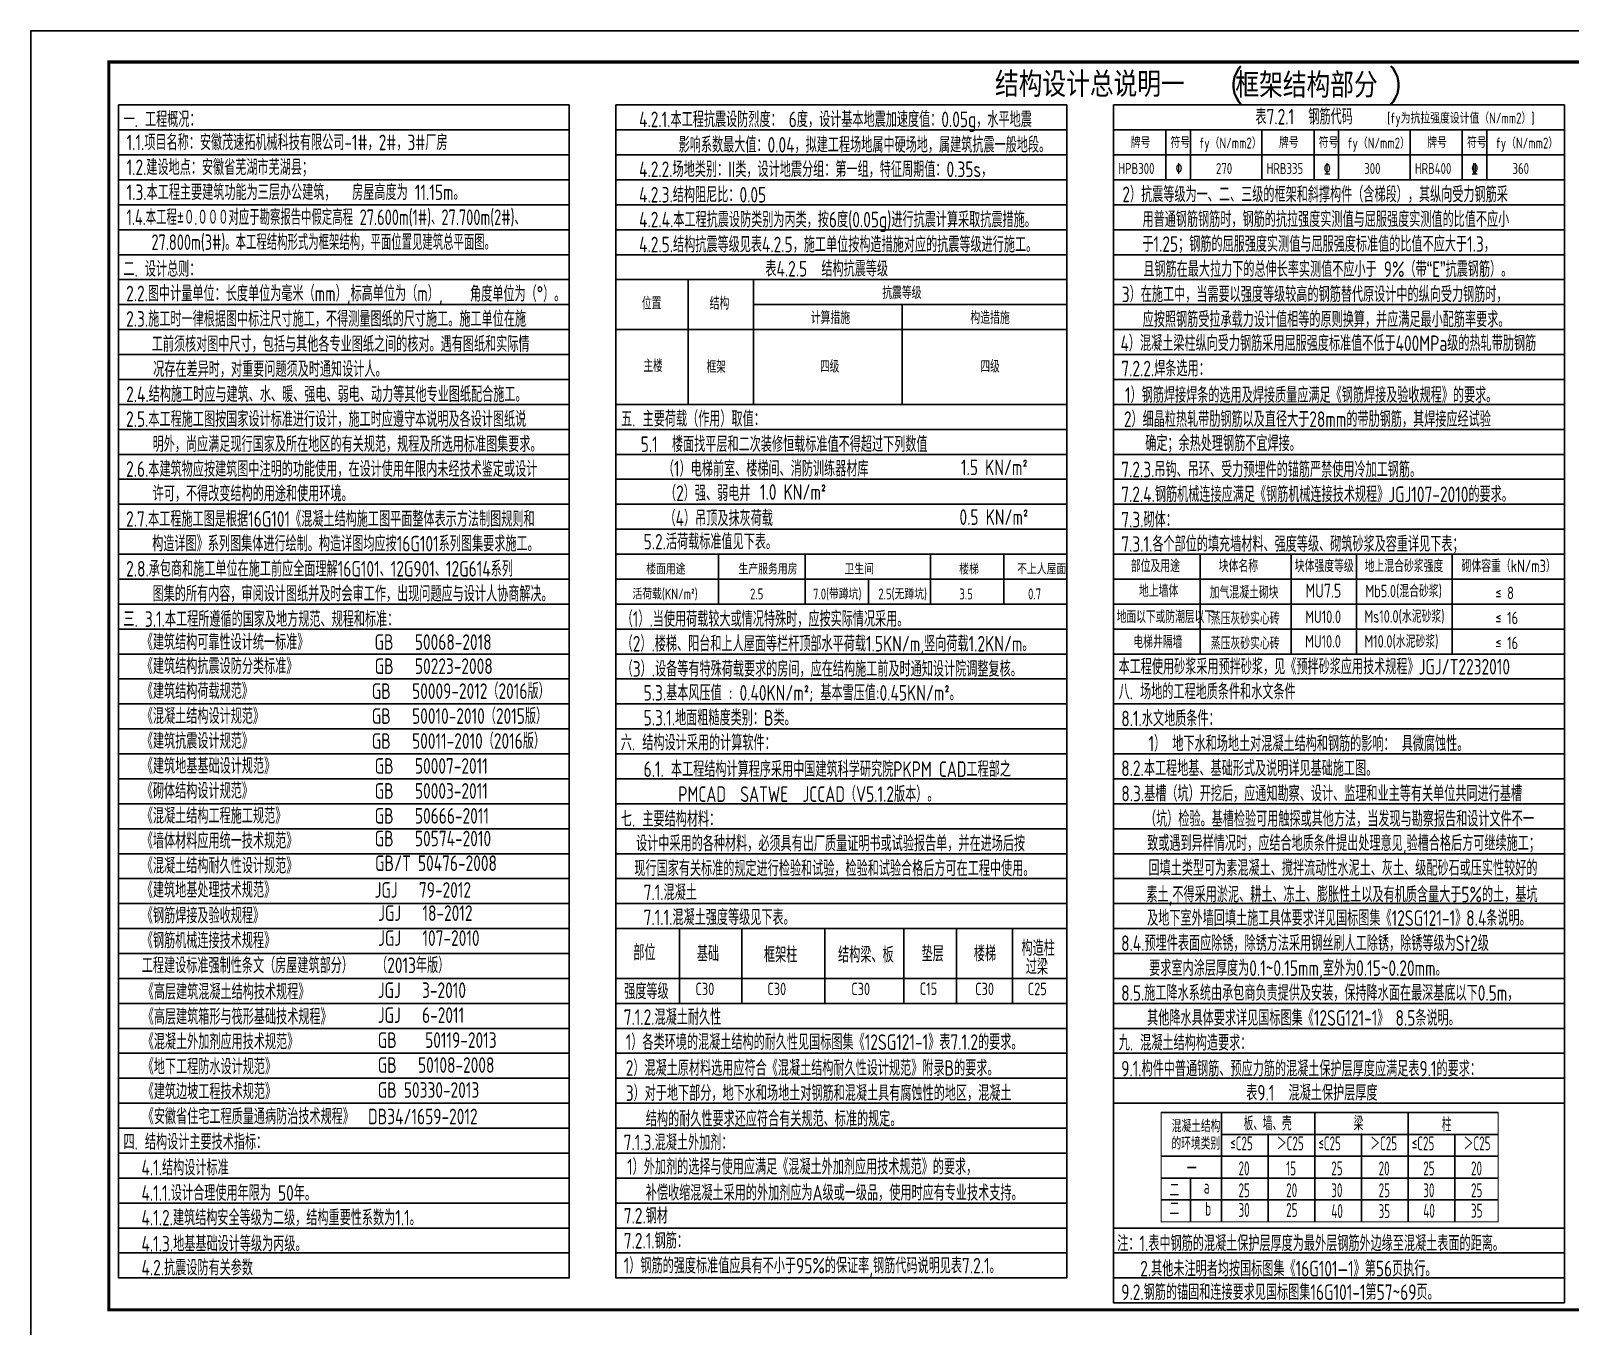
# Model space of a CAD drawing. Extents: x 2506385 to 2810062, y -487803 to -193521.
# Drawn here: x 2558062 to 2607407, y -333264 to -291739 of the extents above; entities that cross this region are included whole.
import ezdxf

# ---------------------------------------------------------------- set-up
doc = ezdxf.new("R2010")
doc.units = 0
doc.header["$LTSCALE"] = 1000
doc.header["$MEASUREMENT"] = 0
for name, color, linetype in [('PUB_TITLE', 4, 'Continuous'), ('TEXT', 7, 'Continuous'), ('结-线', 11, 'Continuous'), ('结-说明', 4, 'Continuous')]:
    doc.layers.add(name, color=color, linetype=linetype)
doc.styles.add('_HTS', font='txt.shx', dxfattribs={"width": 0.8, "bigfont": 'HTS.shx'})
doc.styles.add('TSSD_REIN', font='TSSDENG', dxfattribs={"width": 0.8, "bigfont": 'TSSDCHN'})

msp = doc.modelspace()

# ---------------------------------------------------------------- linework, layer by layer
at = {"layer": 'PUB_TITLE'}
msp.add_lwpolyline([(2558061.7, -333738.7), (2632361.7, -333738.7), (2632361.7, -291738.7), (2558061.7, -291738.7)], close=True, dxfattribs=at)
at = {"layer": 'PUB_TITLE', "const_width": 100}
msp.add_lwpolyline([(2560561.7, -332738.7), (2631361.7, -332738.7), (2631361.7, -292738.7), (2560561.7, -292738.7)], close=True, dxfattribs=at)
at = {"layer": '结-线'}
for p, q in [((2560869.5, -294116.5), (2560869.5, -331716.5)), ((2592769.7, -294116.5), (2607219.7, -294116.5)), ((2560869.5, -294916.5), (2575319.6, -294916.5)), ((2576819.6, -294916.5), (2591269.7, -294916.5)), ((2592769.7, -294916.5), (2607219.7, -294916.5)), ((2594444.5, -294915.7), (2594444.5, -296516.5)), ((2595232.5, -294915.7), (2595232.5, -296516.5)), ((2597522.1, -294915.7), (2597522.1, -296516.5)), ((2599196.9, -294915.7), (2599196.9, -296516.5)), ((2599984.9, -294915.7), (2599984.9, -296516.5)), ((2602274.4, -294915.7), (2602274.4, -296516.5)), ((2603949.3, -294915.7), (2603949.3, -296516.5)), ((2604737.3, -294915.7), (2604737.3, -296516.5)), ((2560869.5, -295716.5), (2575319.6, -295716.5)), ((2576819.6, -295716.5), (2591269.7, -295716.5)), ((2592769.7, -295716.5), (2607219.7, -295716.5)), ((2560869.5, -296516.5), (2575319.6, -296516.5)), ((2576819.6, -296516.5), (2591269.7, -296516.5)), ((2592769.7, -296516.5), (2607219.7, -296516.5)), ((2560869.5, -297316.5), (2575319.6, -297316.5)), ((2576819.6, -297316.5), (2591269.7, -297316.5)), ((2592769.7, -297316.5), (2607219.7, -297316.5)), ((2560869.5, -298116.5), (2575319.6, -298116.5)), ((2576819.6, -298116.5), (2591269.7, -298116.5)), ((2592769.7, -298116.5), (2607219.7, -298116.5)), ((2560869.5, -298916.5), (2575319.6, -298916.5)), ((2576819.6, -298916.5), (2591269.7, -298916.5)), ((2592769.7, -298916.5), (2607219.7, -298916.5)), ((2560869.5, -299716.5), (2575319.6, -299716.5)), ((2576819.6, -299716.5), (2591269.7, -299716.5)), ((2592769.7, -299716.5), (2607219.7, -299716.5)), ((2560869.5, -300516.5), (2575319.6, -300516.5)), ((2581230.5, -300516.5), (2591269.7, -300516.5)), ((2592769.7, -300516.5), (2607219.7, -300516.5)), ((2560869.5, -301316.5), (2575319.6, -301316.5)), ((2576819.6, -301316.5), (2591269.7, -301316.5)), ((2592769.7, -301316.5), (2607219.7, -301316.5)), ((2560869.5, -302116.5), (2575319.6, -302116.5)), ((2592769.7, -302116.5), (2607219.7, -302116.5)), ((2560869.5, -302916.5), (2575319.6, -302916.5)), ((2592769.7, -302916.5), (2607219.7, -302916.5)), ((2560869.5, -303716.5), (2575319.6, -303716.5)), ((2576819.6, -303716.5), (2591269.7, -303716.5)), ((2592769.7, -303716.5), (2607219.7, -303716.5)), ((2560869.5, -304516.5), (2575319.6, -304516.5)), ((2576819.6, -304516.5), (2591269.7, -304516.5)), ((2592769.7, -304516.5), (2607219.7, -304516.5)), ((2560869.5, -305316.5), (2575319.6, -305316.5)), ((2576819.6, -305316.5), (2591269.7, -305316.5)), ((2592769.7, -305316.5), (2607219.7, -305316.5)), ((2560869.5, -306116.5), (2575319.6, -306116.5)), ((2576819.6, -306116.5), (2591269.7, -306116.5)), ((2592769.7, -306116.5), (2607219.7, -306116.5)), ((2560869.5, -306916.5), (2575319.6, -306916.5)), ((2576819.6, -306916.5), (2591269.7, -306916.5)), ((2592769.7, -306916.5), (2607219.7, -306916.5)), ((2560869.5, -307716.5), (2575319.6, -307716.5)), ((2576819.6, -307716.5), (2591269.7, -307716.5)), ((2592769.7, -307716.5), (2607219.7, -307716.5)), ((2560869.5, -308516.5), (2575319.6, -308516.5)), ((2576819.6, -308516.5), (2591269.7, -308516.5)), ((2580101.9, -308514.6), (2580101.9, -310113.1)), ((2582888.3, -308514.6), (2582888.3, -310113.1)), ((2586903.7, -308514.6), (2586903.7, -310113.1)), ((2589249.4, -308514.6), (2589249.4, -310113.1)), ((2592769.7, -308516.5), (2607219.7, -308516.5)), ((2595549.4, -308519.1), (2595549.4, -311716.7)), ((2598461.5, -308519.1), (2598461.5, -311716.7)), ((2600555.9, -308519.1), (2600555.9, -311716.7)), ((2603626.5, -308519.1), (2603626.5, -311716.7)), ((2560869.5, -309316.5), (2575319.6, -309316.5)), ((2576819.6, -309316.5), (2591269.7, -309316.5)), ((2584913.5, -309316.5), (2584913.5, -310113.1)), ((2592769.7, -309316.5), (2607219.7, -309316.5)), ((2560869.5, -310116.5), (2575319.6, -310116.5)), ((2576819.6, -310116.5), (2591269.7, -310116.5)), ((2576819.6, -310116.5), (2591269.7, -310116.5)), ((2592769.7, -310116.5), (2607219.7, -310116.5)), ((2560869.5, -310916.5), (2575319.6, -310916.5)), ((2576819.6, -310916.5), (2591269.7, -310916.5)), ((2592769.7, -310916.5), (2607219.7, -310916.5)), ((2560869.5, -311716.5), (2575319.6, -311716.5)), ((2576819.6, -311716.5), (2591269.7, -311716.5)), ((2592769.7, -311716.5), (2607219.7, -311716.5)), ((2592769.7, -311716.7), (2607219.7, -311716.7)), ((2560869.5, -312516.5), (2575319.6, -312516.5)), ((2576819.6, -312516.5), (2591269.7, -312516.5)), ((2592769.7, -312516.5), (2607219.7, -312516.5)), ((2560869.5, -313316.5), (2575319.6, -313316.5)), ((2576819.6, -313316.5), (2591269.7, -313316.5)), ((2592769.7, -313316.5), (2607219.7, -313316.5)), ((2560869.5, -314116.5), (2575319.6, -314116.5)), ((2576819.6, -314116.5), (2591269.7, -314116.5)), ((2592769.7, -314116.5), (2607219.7, -314116.5)), ((2560869.5, -314916.5), (2575319.6, -314916.5)), ((2576819.6, -314916.5), (2591269.7, -314916.5)), ((2592769.7, -314916.5), (2607219.7, -314916.5)), ((2560869.5, -315716.5), (2575319.6, -315716.5)), ((2576819.6, -315716.5), (2591269.7, -315716.5)), ((2592769.7, -315713.9), (2607219.7, -315713.9)), ((2560869.5, -316516.5), (2575319.6, -316516.5)), ((2576819.6, -316516.5), (2591269.7, -316516.5)), ((2592769.7, -316516.5), (2607219.7, -316516.5)), ((2560869.5, -317316.5), (2575319.6, -317316.5)), ((2576819.6, -317316.5), (2591269.7, -317316.5)), ((2592769.7, -317319.1), (2607219.7, -317319.1)), ((2560869.5, -318116.5), (2575319.6, -318116.5)), ((2576819.6, -318116.5), (2591269.7, -318116.5)), ((2592769.7, -318116.5), (2607219.7, -318116.5)), ((2560869.5, -318916.5), (2575319.6, -318916.5)), ((2576819.6, -318916.5), (2591269.7, -318916.5)), ((2592769.7, -318916.5), (2607219.7, -318916.5)), ((2560869.5, -319716.5), (2575319.6, -319716.5)), ((2576819.6, -319716.5), (2591269.7, -319716.5)), ((2592769.7, -319716.5), (2607219.7, -319716.5)), ((2560869.5, -320516.5), (2575319.6, -320516.5)), ((2576819.6, -320516.5), (2591269.7, -320516.5)), ((2578856.2, -320532.2), (2578856.2, -322916.5)), ((2580848.8, -320532.2), (2580848.8, -322916.5)), ((2583518.2, -320516.5), (2583518.2, -322916.5)), ((2586046.8, -320516.5), (2586046.8, -322916.5)), ((2587736, -320516.5), (2587736, -322916.5)), ((2589526.9, -320516.5), (2589526.9, -322916.5)), ((2592769.7, -320516.5), (2607219.7, -320516.5)), ((2560869.5, -321316.5), (2575319.6, -321316.5)), ((2592769.7, -321316.5), (2607219.7, -321316.5)), ((2560869.5, -322116.5), (2575319.6, -322116.5)), ((2576819.6, -322116.5), (2580015.6, -322116.5)), ((2580015.6, -322116.5), (2586584.6, -322116.5)), ((2586584.6, -322116.5), (2591269.7, -322116.5)), ((2592769.7, -322116.5), (2607219.7, -322116.5)), ((2560869.5, -322916.5), (2575319.6, -322916.5)), ((2576819.6, -322916.5), (2591269.7, -322916.5)), ((2592769.7, -322916.5), (2607219.7, -322916.5)), ((2560869.5, -323716.5), (2575319.6, -323716.5)), ((2576819.6, -323716.5), (2591269.7, -323716.5)), ((2592769.7, -323716.5), (2607219.7, -323716.5)), ((2560869.5, -324516.5), (2575319.6, -324516.5)), ((2576819.6, -324516.5), (2591269.7, -324516.5)), ((2592769.7, -324516.5), (2607219.7, -324516.5)), ((2560869.5, -325316.5), (2575319.6, -325316.5)), ((2576819.6, -325316.5), (2591269.7, -325316.5)), ((2592769.7, -325316.5), (2607219.7, -325316.5)), ((2560869.5, -326116.5), (2575319.6, -326116.5)), ((2576819.6, -326116.5), (2591269.7, -326116.5)), ((2592769.7, -326116.5), (2607219.7, -326116.5)), ((2594295.1, -326416.7, 0), (2605100.1, -326416.7, 0)), ((2596224.6, -326416.7, 0), (2596224.6, -329916.7, 0)), ((2599218.7, -326416.7, 0), (2599218.7, -329916.7, 0)), ((2602212.8, -326416.7, 0), (2602212.8, -329916.7, 0)), ((2560869.5, -326916.5), (2575319.6, -326916.5)), ((2576819.6, -326916.5), (2591269.7, -326916.5)), ((2596224.6, -327116.7, 0), (2605100.1, -327116.7, 0)), ((2597721.6, -327116.7, 0), (2597721.6, -329916.7, 0)), ((2597721.6, -327116.7, 0), (2597721.6, -329916.7, 0)), ((2600715.7, -327116.7, 0), (2600715.7, -329916.7, 0)), ((2600715.7, -327116.7, 0), (2600715.7, -329916.7, 0)), ((2603709.8, -327116.7, 0), (2603709.8, -329916.7, 0)), ((2560869.5, -327716.5), (2575319.6, -327716.5)), ((2576819.6, -327716.5), (2591269.7, -327716.5)), ((2594295.1, -327816.7, 0), (2605100.1, -327816.7, 0)), ((2560869.5, -328516.5), (2575319.6, -328516.5)), ((2576819.6, -328516.5), (2591269.7, -328516.5)), ((2594295.1, -328516.7, 0), (2605100.1, -328516.7, 0)), ((2594295.1, -328516.7, 0), (2605100.1, -328516.7, 0)), ((2595238.1, -329916.7, 0), (2595238.1, -328516.7, 0)), ((2560869.5, -329316.5), (2575319.6, -329316.5)), ((2576819.6, -329316.5), (2591269.7, -329316.5)), ((2594295.1, -329216.7, 0), (2605100.1, -329216.7, 0)), ((2594295.1, -329216.7, 0), (2605100.1, -329216.7, 0)), ((2560869.5, -330116.5), (2575319.6, -330116.5)), ((2576819.6, -330116.5), (2591269.7, -330116.5)), ((2592769.7, -330116.5), (2607219.7, -330116.5)), ((2560869.5, -330916.5), (2575319.6, -330916.5)), ((2576819.6, -330916.5), (2591269.7, -330916.5)), ((2592769.7, -330916.5), (2607219.7, -330916.5)), ((2560869.5, -331716.5), (2575319.6, -331716.5)), ((2592769.7, -331716.5), (2607219.7, -331716.5))]:
    msp.add_line(p, q, dxfattribs=at)
for points in [[(2560869.5, -294116.5), (2575319.6, -294116.5), (2575319.6, -331716.5), (2560869.5, -331716.5)], [(2591269.7, -294116.5), (2576819.6, -294116.5), (2576819.6, -331716.8), (2591269.7, -331716.8)], [(2607219.7, -332516.7), (2592769.7, -332516.7), (2592769.7, -294116.5), (2607219.7, -294116.5)]]:
    msp.add_lwpolyline(points, close=True, dxfattribs=at)
at = {"layer": '结-说明', "color": 0}
for p, q in [((2579137.7, -299703.5), (2579137.7, -303687.5)), ((2581230.5, -299703.5), (2581230.5, -303687.5)), ((2585992.4, -303687.5), (2585992.4, -300516.5))]:
    msp.add_line(p, q, dxfattribs=at)
at = {"layer": '结-说明', "color": 0, "const_width": 30, "elevation": 0}
msp.add_lwpolyline([(2594295.1, -326416.7), (2595095.1, -326416.7), (2600098.1, -326416.7), (2605100.1, -326416.7), (2605100.1, -329916.7), (2594295.1, -329916.7)], close=True, dxfattribs=at)
at = {"layer": '结-说明', "color": 0}
for p in [(2597721.6, -327116.7, 0), (2597721.6, -327116.7, 0), (2599218.7, -327116.7, 0), (2600715.7, -327116.7, 0), (2600715.7, -327116.7, 0), (2602212.8, -327116.7, 0)]:
    msp.add_point(p, dxfattribs=at)

# ---------------------------------------------------------------- texts
at = {"layer": 'TEXT', "color": 3, "style": '_HTS'}
for s, p in [('结构设计总说明一', (2588969.4, -293857.6, 0)), ('(', (2596477.1, -293826)), ('框架结构部分', (2596676.2, -293885.2)), (')', (2601557.5, -293826))]:
    msp.add_text(s, height=800, dxfattribs=at).set_placement(p)
at = {"layer": '结-说明', "color": 4, "style": 'TSSD_REIN', "width": 0.75}
for s, p in [('一. 工程概况：', (2561033.7, -294827.2, 0)), ('二. 设计总则：', (2561029.6, -299625.9, 0)), ('五. 主要荷载（作用）取值：', (2576984.5, -304427.7, 0)), ('三. 3.1.本工程所遵循的国家及地方规范、规程和标准：', (2561030.5, -310846.9, 0)), ('本工程使用砂浆采用预拌砂浆，见《预拌砂浆应用技术规程》JGJ/T2232010', (2592929.6, -312373.1, 0)), ('八. 场地的工程地质条件和水文条件', (2592929.6, -313173.1, 0)), ('六. 结构设计采用的计算软件：', (2576974.5, -314809.4, 0)), ('6.1. 本工程结构计算程序采用中国建筑科学研究院PKPM CAD工程部之', (2577705.7, -315658.4, 0)), ('PMCAD  SATWE  JCCAD（V5.1.2版本）。', (2578816.3, -316458, 0)), ('七. 主要结构材料：', (2576977.2, -317253.7, 0)), ('九. 混凝土结构构造要求：', (2592934.5, -324428.2)), ('四. 结构设计主要技术指标：', (2561031.2, -327605.9, 0))]:
    msp.add_text(s, height=500, dxfattribs=at).set_placement(p)
at = {"layer": '结-说明', "color": 2, "style": 'TSSD_REIN'}
for s, height, width, p in [('4.2.1.本工程抗震设防烈度： 6度，设计基本地震加速度值：0.05g，水平地震', 500, 0.75, (2577560, -294829.6, 0)), ('1.1.项目名称：安徽茂速拓机械科技有限公司-1#，2#，3#厂房', 500, 0.75, (2561132.4, -295566.4, 0)), ('影响系数最大值：0.04，拟建工程场地属中硬场地，属建筑抗震一般地段。', 500, 0.75, (2578829, -295644, 0)), ('1.2.建设地点：安徽省芜湖市芜湖县；', 500, 0.75, (2561132.4, -296366.4, 0)), ('4.2.2.场地类别：II类，设计地震分组：第一组，特征周期值：0.35s，', 500, 0.75, (2577560, -296428.2, 0)), ('1.3.本工程主要建筑功能为三层办公建筑，', 500, 0.75, (2561132.4, -297166.4, 0)), ('房屋高度为 11.15m。', 500, 0.75, (2568363.6, -297166.4, 0)), ('4.2.3.结构阻尼比：0.05', 500, 0.75, (2577560, -297245.1, 0)), ('1.4.本工程%%P０.０００对应于勘察报告中假定高程 27.600m(1#)、27.700m(2#)、', 500, 0.7, (2561132.4, -297965.7, 0)), ('4.2.4.本工程抗震设防类别为丙类，按6度(0.05g)进行抗震计算采取抗震措施。', 500, 0.75, (2577560, -298040.9, 0)), ('27.800m(3#)。本工程结构形式为框架结构，平面位置见建筑总平面图。', 500, 0.7, (2561929, -298765.7, 0)), ('主楼', 400, 0.7, (2577699.8, -302679.4, 0)), ('框架', 400, 0.7, (2579725.9, -302711.1, 0)), ('四级', 400, 0.7, (2583362.1, -302699, 0)), ('四级', 400, 0.7, (2588504.2, -302699, 0)), ('（1）电梯前室、楼梯间、消防训练器材库', 500, 0.75, (2578323, -306026.9, 9215.7)), ('1.5 KN/m\x8c2', 500, 0.75, (2587879, -305983.2, 9215.7)), ('  （2）强、弱电井', 500, 0.75, (2577936, -306812.5, 9215.7)), ('1.0 KN/m\x8c2', 500, 0.75, (2581434.8, -306774.8, 9215.7)), ('生产服务用房', 350, 0.75, (2580748.2, -309166, 0)), ('卫生间', 350, 0.75, (2584143, -309166.8, 0)), ('楼梯', 350, 0.75, (2587822.3, -309166.8, 0)), ('不上人屋面', 350, 0.75, (2589679.7, -309165.3, 0)), ('2.5', 350, 0.75, (2581117.4, -309965.7, 0)), ('7.0(带蹲坑)', 350, 0.75, (2583134.7, -309966.4, 0)), ('2.5(无蹲坑)', 350, 0.75, (2585228.1, -309966.4, 0)), ('3.5', 350, 0.75, (2587826.1, -309966.4, 0)), ('0.7', 350, 0.75, (2590028.4, -309964.9, 0)), ('地上墙体', 400, 0.75, (2593585.8, -309893.2)), ('加气混凝土砌块', 400, 0.75, (2595853.1, -309940.5)), ('MU7.5', 450, 0.75, (2598920.3, -309908.7)), ('Mb5.0(混合砂浆)', 400, 0.75, (2600845.2, -309897.7, 0)), ('%%146 8', 400, 0.75, (2605009.8, -309960.6)), ('地面以下或防潮层以下', 400, 0.65, (2592870.8, -310725)), ('蒸压灰砂实心砖', 400, 0.75, (2595886.6, -310772.7)), ('MU10.0', 400, 0.75, (2598916.6, -310722.5, 0)), ('Ms10.0(水泥砂浆)', 400, 0.75, (2600811.8, -310711.3, 0)), ('%%146 16', 400, 0.75, (2605009.8, -310760.6)), ('电梯井隔墙', 400, 0.75, (2593402, -311530)), ('蒸压灰砂实心砖', 400, 0.75, (2595886.6, -311572.7)), ('MU10.0', 400, 0.75, (2598911.6, -311511.2)), ('M10.0(水泥砂浆)', 400, 0.75, (2600811.8, -311511.2, 0)), ('%%146 16', 400, 0.75, (2605009.8, -311560.4)), ('5.3.基本风压值 : 0.40KN/m%%1402%%141; 基本雪压值:0.45KN/m%%1402%%141。', 500, 0.75, (2577705.7, -313211.3, 0)), ('5.3.1.地面粗糙度类别：B类。', 500, 0.75, (2577705.7, -314010.9, 0)), ('1） 地下水和场地土对混凝土结构和钢筋的影响： 具微腐蚀性。', 500, 0.75, (2593890.8, -314840, 0)), ('C30', 400, 0.75, (2579368.1, -322652.1, 0)), ('C30', 400, 0.75, (2581672.6, -322652.1, 0)), ('C30', 400, 0.75, (2584361.5, -322652.1, 0)), ('C15', 400, 0.75, (2586558.7, -322646.1)), ('C30', 400, 0.75, (2588333.9, -322652.1, 0)), ('C25', 400, 0.75, (2590019.2, -322652.1, 0)), ('4.1.3.地基基础设计等级为丙级。', 500, 0.75, (2561610, -330869.1, 0))]:
    msp.add_text(s, height=height, dxfattribs=dict(at, width=width)).set_placement(p)
at = {"layer": '结-说明', "style": 'TSSD_REIN', "width": 0.75}
for s, height, p in [('表7.2.1  钢筋代码', 500, (2597317.2, -294743.4, 0)), ('2）抗震等级为一、二、三级的框架和斜撑构件（含梯段），其纵向受力钢筋采', 500, (2593051.4, -297234.9, 0)), ('用普通钢筋钢筋时，钢筋的抗拉强度实测值与屈服强度实测值的比值不应小', 500, (2593697.3, -298032.5, 0)), ('4.2.5.结构抗震等级见表4.2.5，施工单位按构造措施对应的抗震等级进行施工。', 500, (2577560, -298840.2, 0)), ('于1.25；钢筋的屈服强度实测值与屈服强度标准值的比值不应大于1.3，', 500, (2593692.9, -298825.2, 0)), ('表4.2.5  结构抗震等级', 500, (2581608.5, -299618.1, 0)), ('且钢筋在最大拉力下的总伸长率实测值不应小于 9%%%（带“E”抗震钢筋）。', 500, (2593723.4, -299630.6, 0)), ('2.2.图中计量单位：长度单位为毫米（mm）,标高单位为（m）,', 500, (2561118.2, -300410.7, 0)), ('角度单位为（°）。', 500, (2572142.2, -300422.4, 0)), ('抗震等级', 400, (2585353.9, -300336.1, 0)), ('3）在施工中，当需要以强度等级较高的钢筋替代原设计中的纵向受力钢筋时，', 500, (2593034, -300437.8, 0)), ('位置', 400, (2577645.9, -300675.8, 0)), ('结构', 400, (2579823.2, -300675.8, 0)), ('2.3.施工时一律根据图中标注尺寸施工，不得测量图纸的尺寸施工。施工单位在施', 500, (2561117.8, -301225.4, 0)), ('计算措施', 400, (2583062.9, -301135.7, 0)), ('构造措施', 400, (2588179.9, -301135.7, 0)), ('应按照钢筋受拉承载力设计值相等的原则换算，并应满足最小配筋率要求。', 500, (2593702.8, -301241.8, 0)), ('工前须核对图中尺寸，包括与其他各专业图纸之间的核对。遇有图纸和实际情', 500, (2561937.2, -302031.9, 0)), ('4）混凝土梁柱纵向受力钢筋采用屈服强度标准值不低于400MPa级的热轧带肋钢筋', 500, (2592992, -302006.2, 0)), ('况存在差异时，对重要问题须及时通知设计人。', 500, (2561986.3, -302835.4, 0)), ('7.2.2.焊条选用：', 500, (2593018.2, -302816.7, 0)), ('2.4.结构施工时应与建筑、水、暖、强电、弱电、动力等其他专业图纸配合施工。', 500, (2561117.7, -303640.7, 0)), ('1）钢筋焊接焊条的选用及焊接质量应满足《钢筋焊接及验收规程》的要求。', 500, (2593135.9, -303664.8, 0)), ('2.5.本工程施工图按国家设计标准进行设计，施工时应遵守本说明及各设计图纸说', 500, (2561116.5, -304437.5)), ('2）细晶粒热轧带肋钢筋以及直径大于28mm的带肋钢筋，其焊接应经试验', 500, (2593100.5, -304439.1, 0)), ('明外，尚应满足现行国家及所在地区的有关规范，规程及所选用标准图集要求。', 500, (2561967.3, -305239.9, 0)), ('5.1  楼面找平层和二次装修恒载标准值不得超过下列数值', 500, (2577613.5, -305242.3, 9215.7)), ('确定；余热处理钢筋不宜焊接。', 500, (2593784.9, -305215.7, 0)), ('2.6.本建筑物应按建筑图中注明的功能使用，在设计使用年限内未经技术鉴定或设计', 500, (2561116.7, -306038.4, 0)), ('7.2.3.吊钩、吊环、受力预埋件的锚筋严禁使用冷加工钢筋。', 500, (2593016.3, -306052, 0)), ('许可，不得改变结构的用途和使用环境。', 500, (2561968.3, -306826.7, 0)), ('7.2.4.钢筋机械连接应满足《钢筋机械连接技术规程》JGJ107-2010的要求。', 500, (2593015.6, -306847.8, 0)), ('2.7.本工程施工图是根据16G101《混凝土结构施工图平面整体表示方法制图规则和', 500, (2561116.9, -307638.7, 0)), ('  （4）吊顶及抹灰荷载', 500, (2577920.9, -307614.8, 9215.7)), ('0.5 KN/m\x8c2', 500, (2587830.6, -307577.7, 9215.7)), ('7.3.砌体：', 500, (2593017, -307660, 0)), ('构造详图》系列图集体进行绘制。构造详图均应按16G101系列图集要求施工。', 500, (2561953.8, -308429.5, 0)), ('5.2.活荷载标准值见下表。', 500, (2577705.7, -308366, 0)), ('7.3.1.各个部位的填充墙材料、强度等级、砌筑砂浆及容重详见下表；', 500, (2593016.9, -308440.7, 0)), ('2.8.承包商和施工单位在施工前应全面理解16G101、12G901、12G614系列', 500, (2561117.4, -309234.8, 0)), ('图集的所有内容，审阅设计图纸并及时会审工作，出现问题应与设计人协商解决。', 500, (2561965.5, -310036.5, 0)), ('（1）.当使用荷载较大或情况特殊时，应按实际情况采用。', 500, (2577002.4, -310843.1, 0)), ('《建筑结构可靠性设计统一标准》  ', 500, (2561617.9, -311583.6, 0)), ('GB   50068-2018', 500, (2569081, -311583.6, 0)), ('（2）.楼梯、阳台和上人屋面等栏杆顶部水平荷载1.5KN/m,竖向荷载1.2KN/m。', 500, (2577002.4, -311636.7, 0)), ('《建筑结构抗震设防分类标准》  ', 500, (2561620.6, -312356.4, 0)), ('GB   50223-2008', 500, (2569083.7, -312356.4, 0)), ('（3）.设备等有特殊荷载要求的房间，应在结构施工前及时通知设计院调整复核。', 500, (2577002.4, -312444.2, 0)), ('《建筑结构荷载规范》     ', 500, (2561620.6, -313156, 0)), ('GB   50009-2012（2016版）', 500, (2568992.2, -313156, 0)), ('《混凝土结构设计规范》    ', 500, (2561620.6, -313955.6, 0)), ('GB   50010-2010（2015版）', 500, (2568992.2, -313955.6, 0)), ('8.1.水文地质条件：', 500, (2593016.8, -314032.2, 0)), ('《建筑抗震设计规范》     ', 500, (2561620.6, -314755.3, 0)), ('GB   50011-2010（2016版）', 500, (2568992.2, -314755.3, 0)), ('《建筑地基基础设计规范》   ', 500, (2561620.6, -315554.9, 0)), ('GB   50007-2011', 500, (2569083.7, -315554.9, 0)), ('8.2.本工程地基、基础形式及说明详见基础施工图。', 500, (2593015.4, -315630.2, 0)), ('《砌体结构设计规范》     ', 500, (2561620.6, -316354.5, 0)), ('GB   50003-2011', 500, (2569083.7, -316354.5, 0)), ('8.3.基槽（坑）开挖后，应通知勘察、设计、监理和业主等有关单位共同进行基槽', 500, (2593018, -316440, 0)), ('《混凝土结构工程施工规范》  ', 500, (2561620.6, -317154.1, 0)), ('GB   50666-2011', 500, (2569083.7, -317154.1, 0)), ('（坑）检验。基槽检验可用触探或其他方法，当发现与勘察报告和设计文件不一', 500, (2593776.5, -317251.3, 0)), ('《墙体材料应用统一技术规范》', 500, (2561620.6, -317952.8, 0)), ('GB   50574-2010', 500, (2569083.7, -317880.8, 0)), ('  设计中采用的各种材料，必须具有出厂质量证明书或试验报告单，并在进场后按', 500, (2577009.3, -318040.6, 0)), ('致或遇到异样情况时，应结合地质条件提出处理意见,验槽合格后方可继续施工；', 500, (2593846.1, -318031, 0)), ('《混凝土结构耐久性设计规范》 ', 500, (2561620.6, -318752.5, 0)), ('GB/T 50476-2008', 500, (2569097.3, -318672.5, 0)), ('  回填土类型可为素混凝土、搅拌流动性水泥土、灰土、级配砂石或压实性较好的', 500, (2593434.5, -318827, 0)), ('现行国家有关标准的规定进行检验和试验，检验和试验合格后方可在工程中使用。', 500, (2577408.4, -318838.6, 0)), ('《建筑地基处理技术规范》   ', 500, (2561620.6, -319528.9, 0)), ('JGJ   79-2012', 500, (2569083.7, -319528.9, 0)), ('7.1.混凝土', 500, (2577705.7, -319607.5, 0)), ('素土,不得采用淤泥、耕土、冻土、膨胀性土以及有机质含量大于5%%%的土，基坑', 500, (2593821.7, -319675.3, 0)), ('《钢筋焊接及验收规程》 ', 500, (2561620.6, -320351.7, 0)), ('JGJ   18-2012', 500, (2569195.9, -320271.7, 0)), ('7.1.1.混凝土强度等级见下表。', 500, (2577705.7, -320407.2, 0)), ('及地下室外墙回填土施工具体要求详见国标图集《12SG121-1》8.4条说明。', 500, (2593846.1, -320431, 0)), ('《钢筋机械连接技术规程》 ', 500, (2561620.6, -321151.4, 0)), ('JGJ   107-2010', 500, (2569195.9, -321071.4, 0)), ('8.4.预埋件表面应除锈，除锈方法采用钢丝刷人工除锈，除锈等级为St2级 ', 500, (2593012.1, -321237, 0)), ('部位', 500, (2577374.4, -321538.4, 0)), ('基础      ', 500, (2579412, -321572.7)), ('框架柱', 500, (2581563.9, -321605.9, 0)), ('结构梁、板', 500, (2583938.4, -321605.9, 0)), ('垫层', 500, (2586615.4, -321572.7)), ('楼梯', 500, (2588291.4, -321572.7)), ('构造柱', 500, (2589818.2, -321393)), ('工程建设标准强制性条文（房屋建筑部分）', 500, (2561620.6, -321951, 0)), (' （2013年版）', 500, (2568904, -321944.5, 0)), ('过梁', 500, (2589957.5, -321990)), ('要求室内涂层厚度为0.1~0.15mm,室外为0.15~0.20mm。', 500, (2593912.9, -322035.1, 0)), ('强度等级 ', 500, (2577082.9, -322780.4)), ('《高层建筑混凝土结构技术规程》', 500, (2561649.3, -322793.5, 0)), ('JGJ   3-2010', 500, (2569183.5, -322742.8, 0)), ('8.5.施工降水系统由承包商负责提供及安装，保持降水面在最深基底以下0.5m，', 500, (2593014, -322831.9, 0)), ('《高层建筑箱形与筏形基础技术规程》   ', 500, (2561649.3, -323593.1, 0)), ('JGJ   6-2011', 500, (2569183.5, -323542.5, 0)), ('7.1.2.混凝土耐久性', 500, (2577065.7, -323606.4, 0)), ('其他降水具体要求详见国标图集《12SG121-1》 8.5条说明。', 500, (2593846.1, -323631, 0)), ('《混凝土外加剂应用技术规范》 ', 500, (2561649.3, -324392.7, 0)), ('GB    50119-2013', 500, (2569183.5, -324342.1, 0)), ('1）各类环境的混凝土结构的耐久性见国标图集《12SG121-1》表7.1.2的要求。', 500, (2577133.2, -324406.1, 0)), ('《地下工程防水设计规范》   ', 500, (2561649.3, -325192.3, 0)), ('GB   50108-2008', 500, (2569183.5, -325141.7, 0)), ('2）混凝土原材料选用应符合《混凝土结构耐久性设计规范》附录B的要求。', 500, (2577133.2, -325237.5, 0)), ('9.1.构件中普通钢筋、预应力筋的混凝土保护层厚度应满足表9.1的要求：', 500, (2593014.2, -325257.4, 0)), ('《建筑边坡工程技术规范》 ', 500, (2561649.3, -325991.6, 0)), ('GB 50330-2013', 500, (2569183.5, -325941, 0)), ('3）对于地下部分，地下水和场地土对钢筋和混凝土具有腐蚀性的地区，混凝土', 500, (2577133.2, -326041.9, 0)), ('表9.1  混凝土保护层厚度', 500, (2597020.8, -326032.1, 0)), ('《安徽省住宅工程质量通病防治技术规程》  DB34/1659-2012', 500, (2561649.3, -326791.6, 0)), ('结构的耐久性要求还应符合有关规范、标准的规定。', 500, (2577777.6, -326863.4, 0)), ('7.1.3.混凝土外加剂：', 500, (2577063.9, -327622.8, 0)), ('4.1.结构设计标准', 500, (2561610, -328428.9, 0)), ('1）外加剂的选择与使用应满足《混凝土外加剂应用技术规范》的要求，', 500, (2577177.2, -328403.8, 0)), ('4.1.1.设计合理使用年限为 50年。', 500, (2561610, -329243.5, 0)), ('补偿收缩混凝土采用的外加剂应为A级或一级品，使用时应有专业技术支持。', 500, (2577776.8, -329237.4, 0)), ('4.1.2.建筑结构安全等级为二级，结构重要性系数为1.1。', 500, (2561610, -330035.5, 0)), ('7.2.钢材', 500, (2577067.5, -329974.4, 0)), ('7.2.1.钢筋：', 500, (2577067.6, -330774, 0)), ('注：1.表中钢筋的混凝土保护层厚度为最外层钢筋外边缘至混凝土表面的距离。', 500, (2592887.5, -330857.4, 0)), ('4.2.抗震设防有关参数', 500, (2561610, -331637.3, 0)), ('1）钢筋的强度标准值应具有不小于95%%%的保证率,钢筋代码说明见表7.2.1。', 500, (2577067.6, -331574, 0)), (' 2.其他未注明者均按国标图集《16G101—1》第56页执行。', 500, (2593396.9, -331667.8, 0)), ('9.2.钢筋的锚固和连接要求见国标图集16G101-1第57~69页。', 500, (2593016, -332422.4, 0))]:
    msp.add_text(s, height=height, dxfattribs=at).set_placement(p)
at = {"layer": '结-说明', "color": 7, "style": 'TSSD_REIN', "width": 0.75}
for s, height, p in [('[fy为抗拉强度设计值（N/mm2）]', 350, (2601545, -294712.2, 0)), ('牌号', 350, (2593320.7, -295491.6, 0)), ('符号', 350, (2594594, -295491.6, 0)), ('fy（N/mm2）', 350, (2595517.2, -295512.2, 0)), ('牌号', 350, (2598073.1, -295491.6, 0)), ('符号', 350, (2599346.3, -295491.6, 0)), ('fy（N/mm2）', 350, (2600269.6, -295512.2, 0)), ('牌号', 350, (2602825.5, -295491.6, 0)), ('符号', 350, (2604098.7, -295491.6, 0)), ('fy（N/mm2）', 350, (2605022, -295512.2, 0)), ('HPB300', 350, (2592923.5, -296328.2, 0)), ('\x82', 350, (2594754, -296328.2, 0)), ('270', 350, (2596053.2, -296328.2, 0)), ('HRB335', 350, (2597675.9, -296328.2, 0)), ('\x83', 350, (2599507.3, -296327.8, 0)), ('300', 350, (2600805.6, -296328.2, 0)), ('HRB400', 350, (2602428.3, -296328.2, 0)), ('\x84', 350, (2604235.2, -296327.5, 0)), ('360', 350, (2605558, -296328.2, 0)), ('楼面用途', 350, (2577789.9, -309166, 0)), ('部位及用途', 400, (2593321.6, -309093.6)), ('块体名称', 400, (2596141.8, -309093.6)), ('块体强度等级', 400, (2598579, -309093.6)), ('地上混合砂浆强度', 400, (2600818.8, -309093.6)), ('砌体容重（kN/m3）', 400, (2603925.8, -309093.6)), ('活荷载(KN/m\x8c2\x8d)', 350, (2577348.6, -309965.7, 0))]:
    msp.add_text(s, height=height, dxfattribs=at).set_placement(p)
at = {"layer": '结-说明', "color": 0, "style": 'TSSD_REIN'}
for s, height, width, p in [('混凝土结构', 400, 0.65, (2594632.6, -327050, 0)), ('板、墙、壳', 450, 0.65, (2596942.4, -326988.9, 0)), ('梁', 450, 0.65, (2600468.6, -326988.4, 0)), ('柱', 450, 0.65, (2603293.6, -327026.5, 0)), ('的环境类别', 400, 0.65, (2594627.3, -327603.3, 0)), ('≤C25', 450, 0.6, (2596508.6, -327629.9, 0)), ('＞C25', 450, 0.6, (2598005.7, -327629.9, 0)), ('≤C25', 450, 0.6, (2599332.6, -327629.9, 0)), ('＞C25', 450, 0.6, (2600999.8, -327629.9, 0)), ('≤C25', 450, 0.6, (2602326.7, -327629.9, 0)), ('＞C25', 450, 0.6, (2603993.8, -327629.9, 0)), ('20', 450, 0.6, (2596775, -328429.9, 0)), ('15', 450, 0.6, (2598303.1, -328429.9, 0)), ('25', 450, 0.6, (2599748.3, -328429.9, 0)), ('20', 450, 0.6, (2601266.2, -328429.9, 0)), ('25', 450, 0.6, (2602696.8, -328429.9, 0)), ('20', 450, 0.6, (2604227.1, -328429.9, 0)), ('一', 450, 0.6, (2595120.9, -328429.9, 0)), ('二', 450, 0.6, (2594565.5, -329120.3, 0)), ('a', 450, 0.6, (2595662.5, -329014.4, 0)), ('25', 450, 0.6, (2596775, -329129.9, 0)), ('20', 450, 0.6, (2598303.1, -329129.9, 0)), ('30', 450, 0.6, (2599748.3, -329129.9, 0)), ('25', 450, 0.6, (2601266.2, -329129.9, 0)), ('30', 450, 0.6, (2602696.8, -329129.9, 0)), ('25', 450, 0.6, (2604227.1, -329129.9, 0)), ('二', 450, 0.6, (2594565.5, -329720.3, 0)), ('b', 450, 0.6, (2595707.9, -329720.1, 0)), ('30', 450, 0.6, (2596775, -329761.5, 0)), ('25', 450, 0.6, (2598303.1, -329761.5, 0)), ('40', 450, 0.6, (2599748.3, -329799.6, 0)), ('35', 450, 0.6, (2601266.2, -329799.6, 0)), ('40', 450, 0.6, (2602696.8, -329786.4, 0)), ('35', 450, 0.6, (2604227.1, -329786.4, 0))]:
    msp.add_text(s, height=height, dxfattribs=dict(at, width=width)).set_placement(p)

doc.saveas('drawing.dxf')
